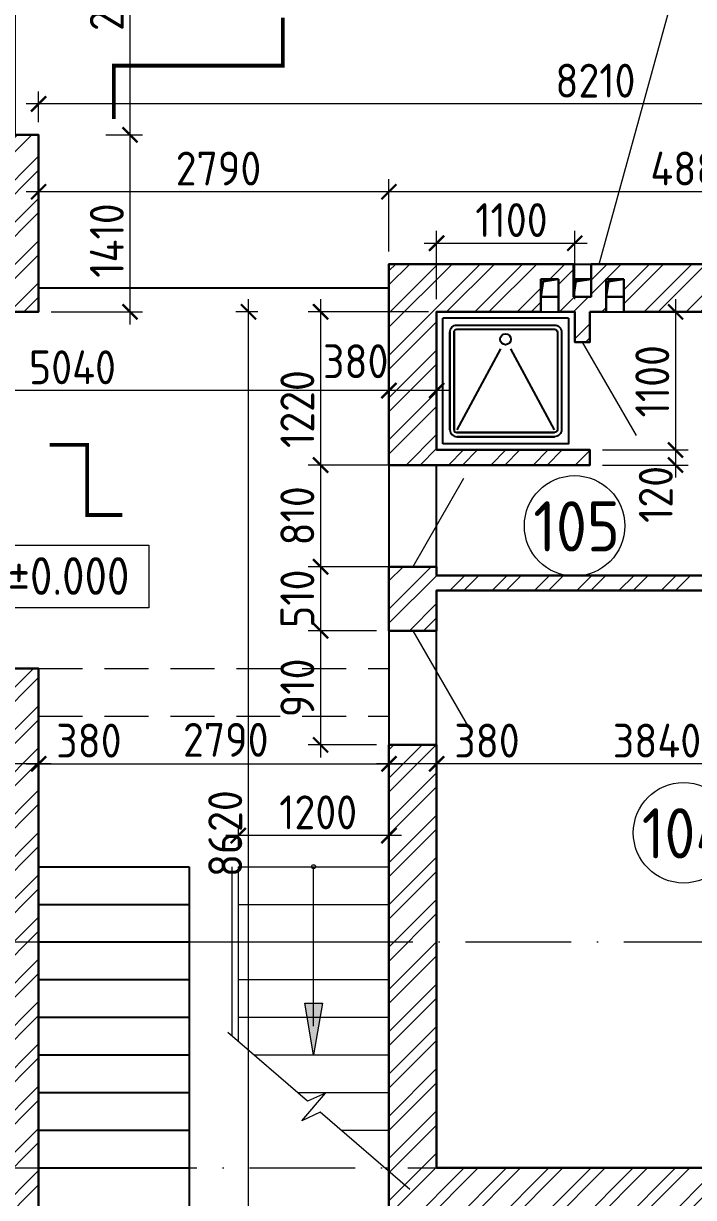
# Model space of a CAD drawing. Header units: millimetres. Extents: x 854812 to 1164625, y 589925 to 823301.
# Drawn here: x 969282 to 974618, y 730426 to 739779 of the extents above; entities that cross this region are included whole.
import ezdxf
from ezdxf.enums import TextEntityAlignment as Align

# ---------------------------------------------------------------- set-up
doc = ezdxf.new("R2010")
doc.units = ezdxf.units.MM
for name, pattern in [('ACAD_ISO10W100', [18, 12, -3, 0, -3]), ('JIS_08_15', [17.25, 15, -0.75, 0.75, -0.75]), ('НЕВИДИМАЯX2', [0.75, 0.5, -0.25])]:
    doc.linetypes.add(name, pattern=pattern)
doc.layers.get('Defpoints').update_dxf_attribs({"color": 40})
doc.layers.add('SANTEH', color=7, linetype='Continuous')
for name, color, linetype, lineweight in [('АР_Штрих_материалы', 27, 'Continuous', 9), ('ДВЕРИ', 184, 'Continuous', 18), ('оси', 50, 'JIS_08_15', 9), ('размеры', 215, 'Continuous', 13), ('стены', 172, 'Continuous', 30), ('текст', 7, 'Continuous', 13), ('УКАЗАТЕЛЬ', 6, 'Continuous', 13), ('ФАСАД', 7, 'Continuous', 13)]:
    doc.layers.add(name, color=color, linetype=linetype, lineweight=lineweight)
doc.styles.add('arial', font='isocpeur.ttf')
doc.styles.add('GOST 2.304', font='isocpeur.ttf', dxfattribs={"width": 0.9})
doc.dimstyles.new('1', dxfattribs={"dimscale": 100, "dimtxt": 2.7, "dimasz": 1.2, "dimexe": 1, "dimexo": 1, "dimgap": 0.5, "dimtad": 1, "dimdec": 0, "dimzin": 0, "dimdsep": 46, "dimtxsty": 'GOST 2.304', "dimblk": 'ARCHTICK', "dimcen": 0.09, "dimdle": 1, "dimclrd": 256, "dimclre": 256, "dimclrt": 7, "dimadec": 0, "dimazin": 0, "dimtfac": 1, "dimtdec": 0, "dimtmove": 1, "dimatfit": 3, "dimldrblk": 'ARCHTICK', "dimfxl": 100, "dimtolj": 1, "dimtzin": 0, "dimlwd": 5, "dimlwe": 5, "dimarcsym": 1})

# ---------------------------------------------------------------- blocks, each defined once
blk = doc.blocks.new('_ArchTick')
at = {"color": 0, "linetype": 'ByBlock', "const_width": 0.15}
blk.add_lwpolyline([(-0.5, -0.5), (0.5, 0.5)], dxfattribs=at)
blk = doc.blocks.new('*D9')
at = {"layer": 'Defpoints', "color": 0, "ltscale": 0.1}
for p in [(972572.5, 733880.9), (976412.5, 733680.5), (972572.5, 733520.5)]:
    blk.add_point(p, dxfattribs=at)
at = {"layer": 'размеры', "lineweight": 5, "ltscale": 0.1}
for p, q in [((972572.5, 733620.5), (972572.5, 733980.9)), ((976412.5, 733780.5), (976412.5, 733980.9)), ((976512.5, 733880.9), (972472.5, 733880.9))]:
    blk.add_line(p, q, dxfattribs=at)
at = {"layer": 'размеры', "lineweight": 5, "ltscale": 0.1, "xscale": 120, "yscale": 120, "zscale": 120, "rotation": 180}
blk.add_blockref('_ArchTick', (972572.5, 733880.9), dxfattribs=at)
at = {"layer": 'размеры', "lineweight": 5, "ltscale": 0.1, "xscale": 120, "yscale": 120, "zscale": 120}
blk.add_blockref('_ArchTick', (976412.5, 733880.9), dxfattribs=at)
at = {"layer": 'размеры', "color": 7, "ltscale": 0.1, "insert": (974327.4, 734065.9), "char_height": 270, "attachment_point": 5, "style": 'GOST 2.304'}
blk.add_mtext('\\A1;3840', dxfattribs=at)
blk = doc.blocks.new('*D15')
at = {"layer": 'Defpoints', "color": 0, "ltscale": 0.1}
for p in [(972192.5, 737017), (967152.5, 736854.9), (967152.5, 736626.7)]:
    blk.add_point(p, dxfattribs=at)
at = {"layer": 'размеры', "lineweight": 5, "ltscale": 0.1}
for p, q in [((967152.5, 736726.7), (967152.5, 736954.9)), ((972192.5, 736917), (972192.5, 736754.9)), ((972292.5, 736854.9), (967052.5, 736854.9))]:
    blk.add_line(p, q, dxfattribs=at)
at = {"layer": 'размеры', "lineweight": 5, "ltscale": 0.1, "xscale": 120, "yscale": 120, "zscale": 120, "rotation": 180}
blk.add_blockref('_ArchTick', (967152.5, 736854.9), dxfattribs=at)
at = {"layer": 'размеры', "lineweight": 5, "ltscale": 0.1, "xscale": 120, "yscale": 120, "zscale": 120}
blk.add_blockref('_ArchTick', (972192.5, 736854.9), dxfattribs=at)
at = {"layer": 'размеры', "color": 7, "ltscale": 0.1, "insert": (969672.5, 737039.9), "char_height": 270, "attachment_point": 5, "style": 'GOST 2.304'}
blk.add_mtext('\\A1;5040', dxfattribs=at)
blk = doc.blocks.new('*D30')
at = {"layer": 'Defpoints', "color": 0, "lineweight": 50, "ltscale": 0.1}
for p in [(971074.2, 737481.8), (971248.6, 737481.8), (971199.1, 728861.6, 0)]:
    blk.add_point(p, dxfattribs=at)
at = {"layer": 'размеры', "lineweight": 5, "ltscale": 0.1}
for p, q in [((971074.2, 728761.6), (971074.2, 737581.8)), ((971148.6, 737481.8), (970974.2, 737481.8)), ((971099.1, 728861.6), (970974.2, 728861.6))]:
    blk.add_line(p, q, dxfattribs=at)
at = {"layer": 'размеры', "lineweight": 5, "ltscale": 0.1, "xscale": 120, "yscale": 120, "zscale": 120}
for p, rotation in [((971074.2, 737481.8), 90), ((971074.2, 728861.6), 270)]:
    blk.add_blockref('_ArchTick', p, dxfattribs=dict(at, rotation=rotation))
at = {"layer": 'размеры', "color": 7, "ltscale": 0.1, "insert": (970889.2, 733324.7), "char_height": 270, "attachment_point": 5, "rotation": 90, "style": 'GOST 2.304'}
blk.add_mtext('\\A1;8620', dxfattribs=at)
blk = doc.blocks.new('*D32')
at = {"layer": 'Defpoints', "color": 0, "ltscale": 0.1}
for p in [(970992.5, 733483.1), (972192.5, 733483.1), (970992.5, 733309.4)]:
    blk.add_point(p, dxfattribs=at)
at = {"layer": 'размеры', "lineweight": 5, "ltscale": 0.1}
for p, q in [((970992.5, 733383.1), (970992.5, 733209.4)), ((972192.5, 733383.1), (972192.5, 733209.4)), ((972292.5, 733309.4), (970892.5, 733309.4))]:
    blk.add_line(p, q, dxfattribs=at)
at = {"layer": 'размеры', "lineweight": 5, "ltscale": 0.1, "xscale": 120, "yscale": 120, "zscale": 120, "rotation": 180}
blk.add_blockref('_ArchTick', (970992.5, 733309.4), dxfattribs=at)
at = {"layer": 'размеры', "lineweight": 5, "ltscale": 0.1, "xscale": 120, "yscale": 120, "zscale": 120}
blk.add_blockref('_ArchTick', (972192.5, 733309.4), dxfattribs=at)
at = {"layer": 'размеры', "color": 7, "ltscale": 0.1, "insert": (971629, 733494.4), "char_height": 270, "attachment_point": 5, "style": 'GOST 2.304'}
blk.add_mtext('\\A1;1200', dxfattribs=at)
blk = doc.blocks.new('*D48')
at = {"layer": 'Defpoints', "color": 0, "ltscale": 0.1}
for p in [(969022.5, 733909.1), (969022.5, 733880.9), (969402.5, 733909.1)]:
    blk.add_point(p, dxfattribs=at)
at = {"layer": 'размеры', "lineweight": 5, "ltscale": 0.1}
for p, q in [((969502.5, 733880.9), (968922.5, 733880.9)), ((969022.5, 733809.1), (969022.5, 733780.9)), ((969402.5, 733809.1), (969402.5, 733780.9))]:
    blk.add_line(p, q, dxfattribs=at)
at = {"layer": 'размеры', "lineweight": 5, "ltscale": 0.1, "xscale": 120, "yscale": 120, "zscale": 120, "rotation": 180}
blk.add_blockref('_ArchTick', (969022.5, 733880.9), dxfattribs=at)
at = {"layer": 'размеры', "lineweight": 5, "ltscale": 0.1, "xscale": 120, "yscale": 120, "zscale": 120}
blk.add_blockref('_ArchTick', (969402.5, 733880.9), dxfattribs=at)
at = {"layer": 'размеры', "color": 7, "ltscale": 0.1, "insert": (969803.4, 734065.9), "char_height": 270, "attachment_point": 5, "style": 'GOST 2.304'}
blk.add_mtext('\\A1;380', dxfattribs=at)
blk = doc.blocks.new('*D67')
at = {"layer": 'Defpoints', "color": 0, "ltscale": 0.1}
for p in [(972192.5, 737065.3), (972572.5, 737065.3), (972192.5, 736854.9)]:
    blk.add_point(p, dxfattribs=at)
at = {"layer": 'размеры', "lineweight": 5, "ltscale": 0.1}
for p, q in [((972192.5, 736965.3), (972192.5, 736754.9)), ((972572.5, 736965.3), (972572.5, 736754.9)), ((972672.5, 736854.9), (972092.5, 736854.9))]:
    blk.add_line(p, q, dxfattribs=at)
at = {"layer": 'размеры', "lineweight": 5, "ltscale": 0.1, "xscale": 120, "yscale": 120, "zscale": 120, "rotation": 180}
blk.add_blockref('_ArchTick', (972192.5, 736854.9), dxfattribs=at)
at = {"layer": 'размеры', "lineweight": 5, "ltscale": 0.1, "xscale": 120, "yscale": 120, "zscale": 120}
blk.add_blockref('_ArchTick', (972572.5, 736854.9), dxfattribs=at)
at = {"layer": 'размеры', "color": 7, "ltscale": 0.1, "insert": (971928.3, 737088.1), "char_height": 270, "attachment_point": 5, "style": 'GOST 2.304'}
blk.add_mtext('\\A1;380', dxfattribs=at)
blk = doc.blocks.new('*D71')
at = {"layer": 'Defpoints', "color": 0, "ltscale": 0.1}
for p in [(969837.3, 738891.9), (970131.1, 738891.9), (969402.5, 737481.6)]:
    blk.add_point(p, dxfattribs=at)
at = {"layer": 'размеры', "lineweight": 5, "ltscale": 0.1}
for p, q in [((970131.1, 737381.6), (970131.1, 738991.9)), ((969937.3, 738891.9), (970231.1, 738891.9)), ((969502.5, 737481.6), (970231.1, 737481.6))]:
    blk.add_line(p, q, dxfattribs=at)
at = {"layer": 'размеры', "lineweight": 5, "ltscale": 0.1, "xscale": 120, "yscale": 120, "zscale": 120}
for p, rotation in [((970131.1, 738891.9), 90), ((970131.1, 737481.6), 270)]:
    blk.add_blockref('_ArchTick', p, dxfattribs=dict(at, rotation=rotation))
at = {"layer": 'размеры', "color": 7, "ltscale": 0.1, "insert": (969946.1, 738049.9), "char_height": 270, "attachment_point": 5, "rotation": 90, "style": 'GOST 2.304'}
blk.add_mtext('\\A1;1410', dxfattribs=at)
blk = doc.blocks.new('*D72')
at = {"layer": 'Defpoints', "color": 0, "ltscale": 0.1}
for p in [(969837.3, 741232.1), (970131.1, 741232.1), (969937.3, 738891.9)]:
    blk.add_point(p, dxfattribs=at)
at = {"layer": 'размеры', "lineweight": 5, "ltscale": 0.1}
for p, q in [((970131.1, 738791.9), (970131.1, 741332.1)), ((969937.3, 741232.1), (970231.1, 741232.1)), ((970037.3, 738891.9), (970231.1, 738891.9))]:
    blk.add_line(p, q, dxfattribs=at)
at = {"layer": 'размеры', "lineweight": 5, "ltscale": 0.1, "xscale": 120, "yscale": 120, "zscale": 120}
for p, rotation in [((970131.1, 741232.1), 90), ((970131.1, 738891.9), 270)]:
    blk.add_blockref('_ArchTick', p, dxfattribs=dict(at, rotation=rotation))
at = {"layer": 'размеры', "color": 7, "ltscale": 0.1, "insert": (969946.1, 740062), "char_height": 270, "attachment_point": 5, "rotation": 90, "style": 'GOST 2.304'}
blk.add_mtext('\\A1;2340', dxfattribs=at)
blk = doc.blocks.new('*D94')
at = {"layer": 'Defpoints', "color": 0, "lineweight": 50, "ltscale": 0.1}
for p in [(969402.5, 734178.9), (972192.5, 734018), (972192.5, 733880.9)]:
    blk.add_point(p, dxfattribs=at)
at = {"layer": 'размеры', "lineweight": 5, "ltscale": 0.1}
for p, q in [((969402.5, 734078.9), (969402.5, 733780.9)), ((969302.5, 733880.9), (972292.5, 733880.9)), ((972192.5, 733918), (972192.5, 733780.9))]:
    blk.add_line(p, q, dxfattribs=at)
at = {"layer": 'размеры', "lineweight": 5, "ltscale": 0.1, "xscale": 120, "yscale": 120, "zscale": 120, "rotation": 180}
blk.add_blockref('_ArchTick', (969402.5, 733880.9), dxfattribs=at)
at = {"layer": 'размеры', "lineweight": 5, "ltscale": 0.1, "xscale": 120, "yscale": 120, "zscale": 120}
blk.add_blockref('_ArchTick', (972192.5, 733880.9), dxfattribs=at)
at = {"layer": 'размеры', "color": 7, "ltscale": 0.1, "insert": (970893.2, 734071.9), "char_height": 270, "attachment_point": 5, "style": 'GOST 2.304'}
blk.add_mtext('\\A1;2790', dxfattribs=at)
blk = doc.blocks.new('*D111')
at = {"layer": 'Defpoints', "color": 0, "ltscale": 0.1}
for p in [(969402.5, 739138.3), (969402.5, 738891.9), (977612.5, 738561.6)]:
    blk.add_point(p, dxfattribs=at)
at = {"layer": 'размеры', "lineweight": 5, "ltscale": 0.1}
for p, q in [((969402.5, 738991.9), (969402.5, 739238.3)), ((977612.5, 738661.6), (977612.5, 739238.3)), ((977712.5, 739138.3), (969302.5, 739138.3))]:
    blk.add_line(p, q, dxfattribs=at)
at = {"layer": 'размеры', "lineweight": 5, "ltscale": 0.1, "xscale": 120, "yscale": 120, "zscale": 120, "rotation": 180}
blk.add_blockref('_ArchTick', (969402.5, 739138.3), dxfattribs=at)
at = {"layer": 'размеры', "lineweight": 5, "ltscale": 0.1, "xscale": 120, "yscale": 120, "zscale": 120}
blk.add_blockref('_ArchTick', (977612.5, 739138.3), dxfattribs=at)
at = {"layer": 'размеры', "color": 7, "ltscale": 0.1, "insert": (973837.1, 739323.3), "char_height": 270, "attachment_point": 5, "style": 'GOST 2.304'}
blk.add_mtext('\\A1;8210', dxfattribs=at)
blk = doc.blocks.new('*D112')
at = {"layer": 'Defpoints', "color": 0, "ltscale": 0.1}
for p in [(972606.6, 737481.9), (971648.3, 736261.4), (972606.6, 736261.4)]:
    blk.add_point(p, dxfattribs=at)
at = {"layer": 'размеры', "lineweight": 5, "ltscale": 0.1}
for p, q in [((971648.3, 737581.9), (971648.3, 736161.4)), ((972506.6, 737481.9), (971548.3, 737481.9)), ((972506.6, 736261.4), (971548.3, 736261.4))]:
    blk.add_line(p, q, dxfattribs=at)
at = {"layer": 'размеры', "lineweight": 5, "ltscale": 0.1, "xscale": 120, "yscale": 120, "zscale": 120}
for p, rotation in [((971648.3, 737481.9), 90), ((971648.3, 736261.4), 270)]:
    blk.add_blockref('_ArchTick', p, dxfattribs=dict(at, rotation=rotation))
at = {"layer": 'размеры', "color": 7, "ltscale": 0.1, "insert": (971463.3, 736707.2), "char_height": 270, "attachment_point": 5, "rotation": 90, "style": 'GOST 2.304'}
blk.add_mtext('\\A1;1220', dxfattribs=at)
blk = doc.blocks.new('*D113')
at = {"layer": 'Defpoints', "color": 0, "ltscale": 0.1}
for p in [(972606.6, 736261.4), (971648.3, 735451.4), (972606.6, 735451.4)]:
    blk.add_point(p, dxfattribs=at)
at = {"layer": 'размеры', "lineweight": 5, "ltscale": 0.1}
for p, q in [((971648.3, 736361.4), (971648.3, 735351.4)), ((972506.6, 736261.4), (971548.3, 736261.4)), ((972506.6, 735451.4), (971548.3, 735451.4))]:
    blk.add_line(p, q, dxfattribs=at)
at = {"layer": 'размеры', "lineweight": 5, "ltscale": 0.1, "xscale": 120, "yscale": 120, "zscale": 120}
for p, rotation in [((971648.3, 736261.4), 90), ((971648.3, 735451.4), 270)]:
    blk.add_blockref('_ArchTick', p, dxfattribs=dict(at, rotation=rotation))
at = {"layer": 'размеры', "color": 7, "ltscale": 0.1, "insert": (971463.3, 735856.4), "char_height": 270, "attachment_point": 5, "rotation": 90, "style": 'GOST 2.304'}
blk.add_mtext('\\A1;810', dxfattribs=at)
blk = doc.blocks.new('*D114')
at = {"layer": 'Defpoints', "color": 0, "ltscale": 0.1}
for p in [(972192.5, 735451.4), (971648.3, 734941.4), (972192.5, 734941.4)]:
    blk.add_point(p, dxfattribs=at)
at = {"layer": 'размеры', "lineweight": 5, "ltscale": 0.1}
for p, q in [((971648.3, 735551.4), (971648.3, 734841.4)), ((972092.5, 735451.4), (971548.3, 735451.4)), ((972092.5, 734941.4), (971548.3, 734941.4))]:
    blk.add_line(p, q, dxfattribs=at)
at = {"layer": 'размеры', "lineweight": 5, "ltscale": 0.1, "xscale": 120, "yscale": 120, "zscale": 120}
for p, rotation in [((971648.3, 735451.4), 90), ((971648.3, 734941.4), 270)]:
    blk.add_blockref('_ArchTick', p, dxfattribs=dict(at, rotation=rotation))
at = {"layer": 'размеры', "color": 7, "ltscale": 0.1, "insert": (971463.3, 735196.4), "char_height": 270, "attachment_point": 5, "rotation": 90, "style": 'GOST 2.304'}
blk.add_mtext('\\A1;510', dxfattribs=at)
blk = doc.blocks.new('*D115')
at = {"layer": 'Defpoints', "color": 0, "ltscale": 0.1}
for p in [(972192.5, 734941.4), (971648.3, 734031.4), (972192.5, 734031.4)]:
    blk.add_point(p, dxfattribs=at)
at = {"layer": 'размеры', "lineweight": 5, "ltscale": 0.1}
for p, q in [((971648.3, 735041.4), (971648.3, 733931.4)), ((972092.5, 734941.4), (971548.3, 734941.4)), ((972092.5, 734031.4), (971548.3, 734031.4))]:
    blk.add_line(p, q, dxfattribs=at)
at = {"layer": 'размеры', "lineweight": 5, "ltscale": 0.1, "xscale": 120, "yscale": 120, "zscale": 120}
for p, rotation in [((971648.3, 734941.4), 90), ((971648.3, 734031.4), 270)]:
    blk.add_blockref('_ArchTick', p, dxfattribs=dict(at, rotation=rotation))
at = {"layer": 'размеры', "color": 7, "ltscale": 0.1, "insert": (971463.3, 734486.4), "char_height": 270, "attachment_point": 5, "rotation": 90, "style": 'GOST 2.304'}
blk.add_mtext('\\A1;910', dxfattribs=at)
blk = doc.blocks.new('*D218')
at = {"layer": 'Defpoints', "color": 0, "ltscale": 0.1}
for p in [(969402.5, 738438.3), (969402.5, 737960.2), (972192.5, 737861.9)]:
    blk.add_point(p, dxfattribs=at)
at = {"layer": 'размеры', "lineweight": 5, "ltscale": 0.1}
for p, q in [((969402.5, 738060.2), (969402.5, 738538.3)), ((972192.5, 737961.9), (972192.5, 738538.3)), ((972292.5, 738438.3), (969302.5, 738438.3))]:
    blk.add_line(p, q, dxfattribs=at)
at = {"layer": 'размеры', "lineweight": 5, "ltscale": 0.1, "xscale": 120, "yscale": 120, "zscale": 120, "rotation": 180}
blk.add_blockref('_ArchTick', (969402.5, 738438.3), dxfattribs=at)
at = {"layer": 'размеры', "lineweight": 5, "ltscale": 0.1, "xscale": 120, "yscale": 120, "zscale": 120}
blk.add_blockref('_ArchTick', (972192.5, 738438.3), dxfattribs=at)
at = {"layer": 'размеры', "color": 7, "ltscale": 0.1, "insert": (970835.2, 738623.3), "char_height": 270, "attachment_point": 5, "style": 'GOST 2.304'}
blk.add_mtext('\\A1;2790', dxfattribs=at)
blk = doc.blocks.new('*D219')
at = {"layer": 'Defpoints', "color": 0, "ltscale": 0.1}
for p in [(972192.5, 738438.3), (972192.5, 737861.9), (977072.5, 737861.9)]:
    blk.add_point(p, dxfattribs=at)
at = {"layer": 'размеры', "lineweight": 5, "ltscale": 0.1}
for p, q in [((972192.5, 737961.9), (972192.5, 738538.3)), ((977072.5, 737961.9), (977072.5, 738538.3)), ((977172.5, 738438.3), (972092.5, 738438.3))]:
    blk.add_line(p, q, dxfattribs=at)
at = {"layer": 'размеры', "lineweight": 5, "ltscale": 0.1, "xscale": 120, "yscale": 120, "zscale": 120, "rotation": 180}
blk.add_blockref('_ArchTick', (972192.5, 738438.3), dxfattribs=at)
at = {"layer": 'размеры', "lineweight": 5, "ltscale": 0.1, "xscale": 120, "yscale": 120, "zscale": 120}
blk.add_blockref('_ArchTick', (977072.5, 738438.3), dxfattribs=at)
at = {"layer": 'размеры', "color": 7, "ltscale": 0.1, "insert": (974632.5, 738623.3), "char_height": 270, "attachment_point": 5, "style": 'GOST 2.304'}
blk.add_mtext('\\A1;4880', dxfattribs=at)
blk = doc.blocks.new('*D323')
at = {"layer": 'Defpoints', "color": 0, "ltscale": 0.1}
for p in [(973672.5, 738027.8), (972572.5, 737481.9), (973672.5, 737481.6)]:
    blk.add_point(p, dxfattribs=at)
at = {"layer": 'размеры', "lineweight": 5, "ltscale": 0.1}
for p, q in [((972572.5, 737581.9), (972572.5, 738127.8)), ((973672.5, 737581.6), (973672.5, 738127.8)), ((972472.5, 738027.8), (973772.5, 738027.8))]:
    blk.add_line(p, q, dxfattribs=at)
at = {"layer": 'размеры', "lineweight": 5, "ltscale": 0.1, "xscale": 120, "yscale": 120, "zscale": 120, "rotation": 180}
blk.add_blockref('_ArchTick', (972572.5, 738027.8), dxfattribs=at)
at = {"layer": 'размеры', "lineweight": 5, "ltscale": 0.1, "xscale": 120, "yscale": 120, "zscale": 120}
blk.add_blockref('_ArchTick', (973672.5, 738027.8), dxfattribs=at)
at = {"layer": 'размеры', "color": 7, "ltscale": 0.1, "insert": (973168.6, 738212.8), "char_height": 270, "attachment_point": 5, "style": 'GOST 2.304'}
blk.add_mtext('\\A1;1100', dxfattribs=at)
blk = doc.blocks.new('*D324')
at = {"layer": 'Defpoints', "color": 0, "ltscale": 0.1}
for p in [(974287.4, 737481.6), (973792.5, 736381.4), (974475.1, 736381.4)]:
    blk.add_point(p, dxfattribs=at)
at = {"layer": 'размеры', "lineweight": 5, "ltscale": 0.1}
for p, q in [((974475.1, 737581.6), (974475.1, 736281.4)), ((974387.4, 737481.6), (974575.1, 737481.6)), ((973892.5, 736381.4), (974575.1, 736381.4))]:
    blk.add_line(p, q, dxfattribs=at)
at = {"layer": 'размеры', "lineweight": 5, "ltscale": 0.1, "xscale": 120, "yscale": 120, "zscale": 120}
for p, rotation in [((974475.1, 737481.6), 90), ((974475.1, 736381.4), 270)]:
    blk.add_blockref('_ArchTick', p, dxfattribs=dict(at, rotation=rotation))
at = {"layer": 'размеры', "color": 7, "ltscale": 0.1, "insert": (974290.1, 736928.6), "char_height": 270, "attachment_point": 5, "rotation": 90, "style": 'GOST 2.304'}
blk.add_mtext('\\A1;1100', dxfattribs=at)
blk = doc.blocks.new('K10-47')
for p, q in [((50.7, 1084.8), (50.7, 84.8)), ((294.3, 623.5), (939.6, 970.6)), ((294.3, 542.9), (939.6, 195.9)), ((1050.7, 84.8), (50.7, 84.8))]:
    blk.add_line(p, q)
blk.add_lwpolyline([(50.7, 1084.8), (1050.7, 1084.8), (1050.7, 84.8)])
for points in [[(939.6, 140.3), (161.8, 140.3, -0.414214), (106.3, 195.9), (106.3, 973.7, -0.414214), (161.8, 1029.2)], [(161.8, 1029.2), (939.6, 1029.2, -0.414214), (995.2, 973.7), (995.2, 195.9, -0.141372)], [(939.6, 173.7), (161.8, 173.7, -0.414214), (139.6, 195.9), (139.6, 973.7, -0.414214), (161.8, 995.9)], [(161.8, 995.9), (939.6, 995.9, -0.414214), (961.8, 973.7), (961.8, 195.9, -0.139565)], [(161.8, 173.7), (939.6, 173.7, 0.414214), (961.8, 195.9), (961.8, 973.7, 0.139565)], [(161.8, 140.3), (939.6, 140.3, 0.414214), (995.2, 195.9), (995.2, 973.7, 0.141372)]]:
    blk.add_lwpolyline(points, format="xyb")
blk.add_circle((219.3, 583.2), 43.3)
blk = doc.blocks.new('*D326')
at = {"layer": 'Defpoints', "color": 0, "ltscale": 0.1}
for p in [(973792.5, 736381.4), (973792.5, 736261.4), (974475.1, 736261.4)]:
    blk.add_point(p, dxfattribs=at)
at = {"layer": 'размеры', "lineweight": 5, "ltscale": 0.1}
for p, q in [((974475.1, 736481.4), (974475.1, 736161.4)), ((973892.5, 736381.4), (974575.1, 736381.4)), ((973892.5, 736261.4), (974575.1, 736261.4))]:
    blk.add_line(p, q, dxfattribs=at)
at = {"layer": 'размеры', "lineweight": 5, "ltscale": 0.1, "xscale": 120, "yscale": 120, "zscale": 120}
for p, rotation in [((974475.1, 736381.4), 90), ((974475.1, 736261.4), 270)]:
    blk.add_blockref('_ArchTick', p, dxfattribs=dict(at, rotation=rotation))
at = {"layer": 'размеры', "color": 7, "ltscale": 0.1, "insert": (974317.4, 736027), "char_height": 270, "attachment_point": 5, "rotation": 90, "style": 'GOST 2.304'}
blk.add_mtext('\\A1;120', dxfattribs=at)
blk = doc.blocks.new('*D461')
at = {"layer": 'Defpoints', "color": 0, "ltscale": 0.1}
for p in [(972192.5, 733909.1), (972192.5, 733880.9), (972572.5, 733909.1)]:
    blk.add_point(p, dxfattribs=at)
at = {"layer": 'размеры', "lineweight": 5, "ltscale": 0.1}
for p, q in [((972672.5, 733880.9), (972092.5, 733880.9)), ((972192.5, 733809.1), (972192.5, 733780.9)), ((972572.5, 733809.1), (972572.5, 733780.9))]:
    blk.add_line(p, q, dxfattribs=at)
at = {"layer": 'размеры', "lineweight": 5, "ltscale": 0.1, "xscale": 120, "yscale": 120, "zscale": 120, "rotation": 180}
blk.add_blockref('_ArchTick', (972192.5, 733880.9), dxfattribs=at)
at = {"layer": 'размеры', "lineweight": 5, "ltscale": 0.1, "xscale": 120, "yscale": 120, "zscale": 120}
blk.add_blockref('_ArchTick', (972572.5, 733880.9), dxfattribs=at)
at = {"layer": 'размеры', "color": 7, "ltscale": 0.1, "insert": (972973.4, 734065.9), "char_height": 270, "attachment_point": 5, "style": 'GOST 2.304'}
blk.add_mtext('\\A1;380', dxfattribs=at)

msp = doc.modelspace()

# ---------------------------------------------------------------- hatches: boundary and pattern name
at = {"layer": 'АР_Штрих_материалы', "ltscale": 100}
h = msp.add_hatch(dxfattribs=at)
h.set_pattern_fill('ANSI32', color=256, scale=25, style=0)
h.paths.add_polyline_path([(961512.5, 742771.9), (960442.5, 742771.9), (960442.5, 743281.9), (959932.5, 743281.9), (959932.5, 740661.4), (960442.5, 740661.4), (960442.5, 742262.1), (961512.5, 742262.1)])
h.paths.add_polyline_path([(967592.5, 742771.9), (967392.5, 742771.9), (967392.5, 743281.9), (966882.5, 743281.9), (966882.5, 742771.9), (966732.5, 742771.9), (966732.5, 742262), (967592.5, 742262.1)], flags=17)
h.paths.add_polyline_path([(969402.5, 744061.9), (970752.5, 744061.9), (970752.5, 744571.6), (969402.5, 744571.6), (969402.5, 745081.6), (968892.5, 745081.6), (968892.5, 742771.9), (968692.5, 742771.9), (968692.5, 742262.1), (969022.5, 742262.1), (969022.5, 741232.1), (969402.5, 741232.1)])
h.paths.add_polyline_path([(972762.5, 744571.9), (972612.5, 744571.9), (972612.5, 745081.9), (972102.5, 745081.9), (972102.5, 744571.9), (971952.5, 744571.9), (971952.5, 744061.9), (972762.5, 744061.9)])
h.paths.add_polyline_path([(975872.5, 742771.9), (973812.5, 742771.9), (973812.5, 742921.9), (973302.5, 742921.9), (973302.5, 742261.9), (975872.5, 742261.9)])
h.paths.add_polyline_path([(978632.5, 742771.9), (976872.5, 742771.9), (976872.5, 742261.9), (977612.5, 742261.9), (977612.5, 742261.6), (977612.5, 742111.9), (978122.5, 742111.9), (978122.5, 742261.9), (978632.5, 742261.9)])
h.paths.add_polyline_path([(978632.5, 739661.6), (978122.5, 739661.6), (978122.5, 739811.6), (977612.5, 739811.6), (977612.5, 739001.6), (978122.5, 739001.6), (978122.5, 739152), (978632.5, 739152.1)])
h.paths.add_polyline_path([(978112.5, 739541.6), (978252.5, 739541.6), (978252.5, 739272), (978112.5, 739272)], flags=16)
h.paths.add_polyline_path([(978372.5, 739541.6), (978512.5, 739541.6), (978512.5, 739272), (978372.5, 739272)], flags=16)
h.paths.add_polyline_path([(977072.5, 737861.9), (973802.5, 737861.9), (973802.5, 737741.9), (973802.5, 737601.9), (973662.5, 737601.9), (973662.5, 737741.9), (973662.5, 737861.9), (972192.5, 737861.9), (972192.5, 736261.4), (973792.5, 736261.4), (973792.5, 736381.4), (972572.5, 736381.4), (972572.5, 737481.6), (973402.5, 737481.8), (973402.5, 737601.9), (973402.5, 737741.9), (973542.5, 737741.9), (973542.5, 737601.9), (973542.5, 737481.8), (973672.5, 737481.9), (973672.5, 737241.4), (973792.5, 737241.4), (973792.5, 737481.9), (973922.5, 737481.9), (973922.5, 737601.9), (973922.5, 737741.9), (974062.5, 737741.9), (974062.5, 737601.9), (974062.5, 737481.9), (976412.5, 737481.9), (976412.5, 736601.9), (976922.5, 736601.9), (976922.5, 737481.6), (977072.5, 737481.6)])
edge = h.paths.add_edge_path()
edge.add_line((976922.5, 735601.9), (976412.5, 735601.9))
edge.add_line((976412.5, 735601.9), (976412.5, 735381.9))
edge.add_line((976412.5, 735381.9), (973734.9, 735381.9))
edge.add_arc((973671, 735776.7), 400, 260.8044, 279.1956, ccw=False)
edge.add_line((973607.1, 735381.9), (972572.5, 735381.9))
edge.add_line((972572.5, 735381.9), (972572.5, 735451.4))
edge.add_line((972572.5, 735451.4), (972192.5, 735451.4))
edge.add_line((972192.5, 735451.4), (972192.5, 734941.4))
edge.add_line((972192.5, 734941.4), (972572.5, 734941.4))
edge.add_line((972572.5, 734941.4), (972572.5, 735261.9))
edge.add_line((972572.5, 735261.9), (976412.5, 735261.9))
edge.add_line((976412.5, 735261.9), (976412.5, 732542.3))
edge.add_line((976412.5, 732542.3), (976922.5, 732542.3))
edge.add_line((976922.5, 732542.3), (976922.5, 735601.9))
h.paths.add_polyline_path([(964182.5, 739508.9), (964182.2, 739778.9), (964062.2, 739778.9), (964062.2, 739508.9), (963672.5, 739508.9), (963672.5, 739778.9), (964182.2, 739778.9), (964182.2, 739898.9), (963922.2, 739898.9), (963922.2, 740038.9), (964182.5, 740038.9), (964182.5, 742261.9), (965532.5, 742262), (965532.5, 742771.9), (964182.5, 742771.9), (964182.5, 743281.9), (963672.5, 743281.9), (963672.5, 742771.9), (962612.5, 742771.9), (962612.5, 742262.1), (963672.5, 742262.1), (963672.5, 740688.9), (964062.5, 740688.9), (964062.5, 740548.9), (963672.5, 740548.9), (963672.5, 740428.9), (964062.5, 740428.9), (964062.5, 740158.9), (963672.5, 740158.9), (963672.5, 737861.9), (962512.5, 737861.9), (962512.5, 737481.6), (963672.5, 737481.6), (963672.5, 737351.9), (965292.6, 737351.9), (965292.6, 737481.6), (967032.5, 737481.6), (967032.5, 736151.9), (966612.5, 736151.9), (966612.5, 736031.9), (967032.5, 736031.9), (967032.5, 735771.9), (967152.5, 735771.9), (967152.5, 737481.6), (969402.5, 737481.6), (969402.5, 738891.9), (969022.5, 738891.9), (969022.5, 737861.9), (964182.5, 737861.9)])
h = msp.add_hatch(dxfattribs=at)
h.set_pattern_fill('ANSI32', color=256, scale=25, style=0)
h.paths.add_polyline_path([(960442.5, 735601.9), (959932.5, 735601.9), (959932.5, 732542.3), (960442.5, 732542.3)])
h.paths.add_polyline_path([(961612.5, 737861.9), (960442.5, 737861.9), (960442.5, 739661.4), (959932.5, 739661.4), (959932.5, 736601.9), (960442.5, 736601.9), (960442.5, 737481.6), (961612.5, 737481.6)])
h.paths.add_polyline_path([(969402.5, 734641.6), (969022.5, 734641.6), (969022.5, 732461.6), (968502.5, 732461.6), (968502.5, 731951.6), (968892.5, 731951.6), (968892.5, 729501.5), (969402.5, 729501.5)])
h.paths.add_polyline_path([(967502.5, 732461.6), (967152.5, 732461.6), (967152.5, 734521.6), (967952.5, 734521.6), (967952.5, 734641.6), (967152.5, 734641.6), (967152.5, 734761.9), (967032.5, 734761.9), (967032.5, 732461.6), (966682.5, 732461.6), (966682.5, 731951.6), (967502.5, 731951.6)])
h.paths.add_polyline_path([(976922.5, 731542.3), (976412.5, 731542.3), (976412.5, 730661.6), (976262.5, 730661.6), (976262.5, 730151.6), (976412.5, 730151.6), (976412.5, 729641.6), (976922.5, 729641.6)])
h.paths.add_polyline_path([(964112.5, 730661.6), (964112.5, 730151.6), (964782.6, 730151.6), (964782.6, 729641.6), (965292.6, 729641.6), (965292.6, 731951.6), (965682.5, 731951.6), (965682.5, 732461.6), (965292.6, 732461.6), (965292.6, 736031.9), (965702.5, 736031.9), (965702.5, 736151.9), (964782.6, 736151.9), (964782.6, 733231.6), (965172.3, 733231.6), (965172.3, 733091.6), (964782.6, 733091.6), (964782.6, 730661.6)])
h.paths.add_polyline_path([(961112.5, 730151.6), (961112.5, 730661.6), (960442.5, 730661.6), (960442.5, 731542.3), (959932.5, 731542.3), (959932.5, 729641.6), (960442.5, 729641.6), (960442.5, 730151.6)])
h.paths.add_polyline_path([(972042.5, 728861.6), (972042.5, 728351.6), (972192.5, 728351.6), (972192.5, 727841.6), (972702.5, 727841.6), (972702.5, 730151.6), (974962.5, 730151.6), (974962.5, 730661.6), (972572.5, 730661.6), (972572.5, 734031.4), (972192.5, 734031.4), (972192.5, 728861.6)])
at = {"layer": 'текст', "ltscale": 0.1}
h = msp.add_hatch(color=7, dxfattribs=at)
h.dxf.hatch_style = 1
h.paths.add_polyline_path([(971592.5, 731974.4), (971663.2, 731974.4), (971592.5, 731561.6), (971521.9, 731974.4)])

# ---------------------------------------------------------------- linework, layer by layer
at = {"layer": 'Defpoints', "ltscale": 0.1}
for p, q in [((969402.5, 733061.6), (970602.5, 733061.6)), ((970602.5, 733061.6), (970602.5, 730061.6)), ((969402.5, 732761.6), (970602.5, 732761.6)), ((969402.5, 732461.6), (970602.5, 732461.6)), ((969402.5, 732161.6), (970602.5, 732161.6)), ((969402.5, 731861.6), (970602.5, 731861.6)), ((969402.5, 731561.6), (970602.5, 731561.6)), ((969402.5, 731261.6), (970602.5, 731261.6)), ((969402.5, 730961.6), (970602.5, 730961.6)), ((969402.5, 730661.6), (970602.5, 730661.6))]:
    msp.add_line(p, q, dxfattribs=at)
for points in [[(972192.5, 737671.7), (972192.5, 737861.9), (977612.5, 737861.9), (977612.5, 737861.9), (977612.5, 742261.9), (973302.5, 742261.9), (973302.5, 744061.9), (969402.5, 744061.9), (969402.5, 741232.1), (969402.5, 741232.1), (969212.5, 741232.1), (969212.5, 738891.9), (969402.5, 738891.9), (969402.5, 737861.9), (969402.5, 737671.7), (969792.5, 737671.7)], [(969022.5, 734641.6), (967152.5, 734641.6), (967152.5, 737481.6), (969402.5, 737481.6), (969402.5, 737671.7), (972192.5, 737671.7), (972192.5, 737481.6), (972192.5, 737481.9), (972192.5, 728861.6), (969402.5, 728861.6), (969402.5, 734641.6), (969022.5, 734641.6)], [(973792.5, 737481.9), (976412.5, 737481.9), (976412.5, 735381.9), (972572.5, 735381.9), (972572.5, 736261.4), (973792.5, 736261.4), (973792.5, 736381.4), (972572.5, 736381.4), (972572.5, 737481.6), (973672.5, 737481.9), (973672.5, 737241.4), (973792.5, 737241.4)], [(976412.5, 730661.6), (972572.5, 730661.6), (972572.5, 735261.9), (976412.5, 735261.9)]]:
    msp.add_lwpolyline(points, close=True, dxfattribs=at)
at = {"layer": 'ДВЕРИ', "ltscale": 0.1}
for p, q in [((973732.5, 737241.4), (974162.5, 736496.6)), ((972787.5, 736152.9), (972382.5, 735451.4)), ((972382.5, 734941.4), (972837.5, 734153.3))]:
    msp.add_line(p, q, dxfattribs=at)
at = {"layer": 'оси', "color": 7, "linetype": 'ACAD_ISO10W100', "ltscale": 70}
for p, q in [((969022.5, 732461.6), (982689.6, 732461.6)), ((964782.6, 730661.6), (982689.6, 730661.6))]:
    msp.add_line(p, q, dxfattribs=at)
at = {"layer": 'стены', "ltscale": 0.1}
for p, q in [((969402.5, 738891.9), (969022.5, 738891.9)), ((969402.5, 737481.6), (969402.5, 738891.9)), ((972192.5, 737861.9), (972192.5, 736261.4)), ((973662.5, 737861.9), (972192.5, 737861.9)), ((973662.5, 737862.2), (973662.5, 737741.9)), ((973802.5, 737862.2), (973802.5, 737741.9)), ((977072.5, 737861.9), (973802.5, 737861.9)), ((973402.5, 737601.9), (973402.5, 737481.6)), ((973542.5, 737601.9), (973542.5, 737481.6)), ((973922.5, 737601.9), (973922.5, 737481.6)), ((974062.5, 737601.9), (974062.5, 737481.6)), ((969402.5, 737481.6), (967152.5, 737481.6)), ((972572.5, 737481.9), (972572.5, 736381.4)), ((973402.5, 737481.6), (972572.5, 737481.6)), ((973672.5, 737481.6), (973542.5, 737481.6)), ((973672.5, 737481.6), (973542.5, 737481.6)), ((973672.5, 737481.9), (973672.5, 737241.4)), ((973792.5, 737481.9), (973792.5, 737241.4)), ((973922.5, 737481.6), (973792.5, 737481.6)), ((973922.5, 737481.6), (973792.5, 737481.6)), ((976412.5, 737481.6), (974062.5, 737481.6)), ((973792.5, 737241.4), (973672.5, 737241.4)), ((973792.5, 736381.4), (972572.5, 736381.4)), ((973792.5, 736381.4), (973792.5, 736261.4)), ((973792.5, 736261.4), (972192.5, 736261.4)), ((972572.5, 735451.4), (972192.5, 735451.4)), ((972192.5, 735451.4), (972192.5, 734941.4)), ((972572.5, 735451.4), (972192.5, 735451.4)), ((972572.5, 735451.4), (972572.5, 735381.9)), ((976412.5, 735381.9), (972572.5, 735381.9)), ((972572.5, 735261.9), (972572.5, 734941.4)), ((976412.5, 735261.9), (972572.5, 735261.9)), ((972572.5, 734941.4), (972192.5, 734941.4)), ((969022.5, 734641.6), (969402.5, 734641.6)), ((969402.5, 734641.6), (969402.5, 729501.5)), ((972572.5, 734031.4), (972192.5, 734031.4)), ((972192.5, 734031.4), (972192.5, 728861.6)), ((972572.5, 734031.4), (972572.5, 730661.6)), ((974962.5, 730661.6), (972572.5, 730661.6))]:
    msp.add_line(p, q, dxfattribs=at)
for points in [[(973542.5, 737741.9), (973402.5, 737741.9), (973402.5, 737601.9), (973542.5, 737601.9)], [(973802.5, 737741.9), (973662.5, 737741.9), (973662.5, 737601.9), (973802.5, 737601.9)], [(974062.5, 737741.9), (973922.5, 737741.9), (973922.5, 737601.9), (974062.5, 737601.9)]]:
    msp.add_lwpolyline(points, close=True, dxfattribs=at)
for points in [[(973542.5, 737741.9), (973419.9, 737724), (973402.5, 737601.9)], [(973802.5, 737741.9), (973679.9, 737724), (973662.5, 737601.9)], [(974062.5, 737741.9), (973939.9, 737724), (973922.5, 737601.9)]]:
    msp.add_lwpolyline(points, dxfattribs=at)
at = {"layer": 'стены', "color": 7, "linetype": 'Continuous', "lineweight": 9}
msp.add_lwpolyline([(968981.6, 735623.1), (970281.6, 735623.1), (970281.6, 735123.1), (968981.6, 735123.1), (968981.6, 735623.1)], close=True, dxfattribs=at)
at = {"layer": 'текст', "color": 7, "const_width": 30}
for points in [[(971347.8, 739825.7), (971347.8, 739443.2), (970002.5, 739443.2), (970002.5, 739019.1)], [(969490.7, 736421.5), (969788.6, 736421.5), (969788.6, 735863.4), (970069.2, 735863.4)]]:
    msp.add_lwpolyline(points, dxfattribs=at)
at = {"layer": 'текст', "color": 7, "ltscale": 0.1}
msp.add_lwpolyline([(971592.5, 731790.5), (971592.5, 733061.6)], dxfattribs=at)
msp.add_lwpolyline([(971592.5, 731974.4), (971663.2, 731974.4), (971592.5, 731561.6), (971521.9, 731974.4)], close=True, dxfattribs=at)
at = {"layer": 'текст', "color": 7}
for centre in [(973671, 735776.7), (974538.9, 733331.5)]:
    msp.add_circle(centre, 400, dxfattribs=at)
at = {"layer": 'текст', "color": 7, "ltscale": 0.1}
msp.add_circle((971592.5, 733061.6), 15.9, dxfattribs=at)
at = {"layer": 'УКАЗАТЕЛЬ', "ltscale": 75}
msp.add_line((973866, 737861.9), (974433.9, 739925.3), dxfattribs=at)
at = {"layer": 'УКАЗАТЕЛЬ', "ltscale": 0.1}
for p, q in [((970992.5, 733061.6), (970992.5, 731668.1)), ((970992.5, 733061.6), (972192.5, 733061.6)), ((970992.5, 732761.6), (972192.5, 732761.6)), ((970992.5, 732461.6), (972192.5, 732461.6)), ((970992.5, 732161.6), (972192.5, 732161.6)), ((970992.5, 731861.6), (972192.5, 731861.6)), ((971116.2, 731561.6), (972192.5, 731561.6)), ((971464.6, 731261.6), (972192.5, 731261.6)), ((971813, 730961.6), (972192.5, 730961.6)), ((972161.4, 730661.6), (972192.5, 730661.6))]:
    msp.add_line(p, q, dxfattribs=at)
for points in [[(970942.5, 733061.6), (970942.5, 731711.1)], [(970992.5, 733061.6), (970992.5, 731668.1)]]:
    msp.add_lwpolyline(points, dxfattribs=at)
at = {"layer": 'УКАЗАТЕЛЬ'}
msp.add_lwpolyline([(972360.3, 730490.4), (971645.3, 731106), (971497.7, 731038), (971687.3, 731258.2), (971544.9, 731192.5), (970908.6, 731740.4)], dxfattribs=at)
at = {"layer": 'ФАСАД', "color": 204, "linetype": 'НЕВИДИМАЯX2', "ltscale": 700}
for p, q in [((969402.5, 734641.6), (972192.5, 734641.6)), ((969402.5, 734261.6), (972192.5, 734261.6))]:
    msp.add_line(p, q, dxfattribs=at)

# ---------------------------------------------------------------- block references
at = {"layer": 'SANTEH', "rotation": 270}
msp.add_blockref('K10-47', (972537.8, 737482.2), dxfattribs=at)

# ---------------------------------------------------------------- texts
at = {"layer": 'стены', "color": 7, "linetype": 'Continuous', "insert": (970126.1, 735227.2), "char_height": 300, "width": 1134.753, "attachment_point": 9, "style": 'arial'}
msp.add_mtext('{\\W0.87;%%P0.000}', dxfattribs=at)
at = {"layer": 'текст', "color": 7, "style": 'GOST 2.304', "width": 0.9}
for s, p in [('105', (973687.1, 735572.6)), ('104', (974555, 733127.3))]:
    msp.add_text(s, height=400, dxfattribs=at).set_placement(p, align=Align.CENTER)

# ---------------------------------------------------------------- dimensions: what is measured, and where the dimension line sits
at = {"layer": 'размеры', "ltscale": 0.1}
for base, p1, p2, angle, picture, middle in [((970131.1, 741232.1), (969937.3, 738891.9), (969837.3, 741232.1), 90, '*D72', (970131.1, 740062)), ((969402.5, 739138.3), (977612.5, 738561.6), (969402.5, 738891.9), 180, '*D111', (973837.1, 739138.3)), ((970131.1, 738891.9), (969402.5, 737481.6), (969837.3, 738891.9), 90, '*D71', (970131.1, 738049.9)), ((969402.5, 738438.3), (972192.5, 737861.9), (969402.5, 737960.2), 180, '*D218', (970835.2, 738438.3)), ((971074.2, 737481.8), (971199.1, 728861.6, 0), (971248.6, 737481.8), 90, '*D30', (971074.2, 733324.7)), ((971648.3268, 736261.4051), (972606.5597, 737481.8664), (972606.5597, 736261.4051), 90, '*D112', (971648.3268, 736707.2447)), ((974475.1, 736381.4), (974287.4, 737481.6), (973792.5, 736381.4), 90, '*D324', (974475.1, 736928.6)), ((971648.3, 735451.4), (972606.6, 736261.4), (972606.6, 735451.4), 90, '*D113', (971648.3, 735856.4)), ((971648.3, 734941.4), (972192.5, 735451.4), (972192.5, 734941.4), 90, '*D114', (971648.3, 735196.4)), ((969022.5, 733880.9), (969402.5, 733909.1), (969022.5, 733909.1), 180, '*D48', (969803.4, 733880.9)), ((972192.5, 733880.9), (972572.5, 733909.1), (972192.5, 733909.1), 180, '*D461', (972973.4, 733880.9)), ((972572.5, 733880.9), (976412.5, 733680.5), (972572.5, 733520.5), 180, '*D9', (974327.4, 733880.9)), ((970992.5, 733309.4), (972192.5, 733483.1), (970992.5, 733483.1), 180, '*D32', (971629, 733309.4))]:
    dim = msp.add_linear_dim(base=base, p1=p1, p2=p2, angle=angle, dimstyle='1', dxfattribs=at)
    dim.commit()
    dim.dimension.update_dxf_attribs({"geometry": picture, "text_midpoint": middle, "dimtype": 160})
for base, p1, p2, angle, picture, middle in [((972192.5, 738438.3), (977072.5, 737861.9), (972192.5, 737861.9), 180, '*D219', (974632.5, 738623.3)), ((967152.5, 736854.9), (972192.5, 737017), (967152.5, 736626.7), 180, '*D15', (969672.5, 737039.9)), ((971648.3, 734031.4), (972192.5, 734941.4), (972192.5, 734031.4), 90, '*D115', (971463.3, 734486.4))]:
    dim = msp.add_linear_dim(base=base, p1=p1, p2=p2, angle=angle, dimstyle='1', dxfattribs=at)
    dim.commit()
    dim.dimension.update_dxf_attribs({"geometry": picture, "text_midpoint": middle})
dim = msp.add_linear_dim(base=(973672.5, 738027.8), p1=(972572.5, 737481.9), p2=(973672.5, 737481.6), dimstyle='1', dxfattribs=at)
dim.commit()
dim.dimension.update_dxf_attribs({"geometry": '*D323', "text_midpoint": (973168.6, 738027.8), "dimtype": 160})
for base, p1, p2, angle, picture, middle in [((972192.5, 736854.9), (972572.5, 737065.3), (972192.5, 737065.3), 180, '*D67', (971928.3, 737088.1)), ((974475.1, 736261.4), (973792.5, 736381.4), (973792.5, 736261.4), 90, '*D326', (974317.4, 736027)), ((972192.5, 733880.9), (969402.5, 734178.9), (972192.5, 734018), 180, '*D94', (970893.2, 734071.9))]:
    dim = msp.add_linear_dim(base=base, p1=p1, p2=p2, angle=angle, dimstyle='1', override={"dimtmove": 2}, dxfattribs=at)
    dim.commit()
    dim.dimension.update_dxf_attribs({"geometry": picture, "text_midpoint": middle, "dimtype": 160})

doc.saveas('drawing.dxf')
